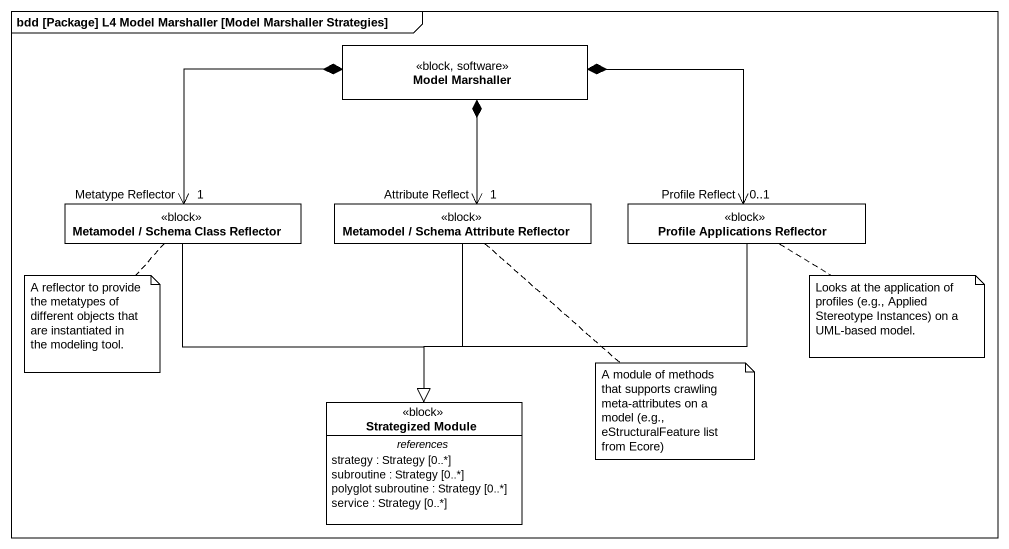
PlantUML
@startuml
mainframe bdd [Package] L4 Model Marshaller [Model Marshaller Strategies]
hide circle
hide empty members
class "Model Marshaller" as Model_Marshaller <<block, software>>
class "Metamodel / Schema Class Reflector" as Metamodel_Schema_Class <<block>>
class "Metamodel / Schema Attribute Reflector" as Metamodel_Schema_Attribute <<block>>
class "Profile Applications Reflector" as Profile_Applications <<block>>
class "Strategized Module" as Strategized_Module <<block>> {
  -- references --
  strategy : Strategy [0..*]
  subroutine : Strategy [0..*]
  polyglot subroutine : Strategy [0..*]
  service : Strategy [0..*]
}
Model_Marshaller *-left-> "Metatype Reflector\n1" Metamodel_Schema_Class
Model_Marshaller *--> "Attribute Reflect\n1" Metamodel_Schema_Attribute
Model_Marshaller *-right-> "Profile Reflect\n0..1" Profile_Applications
Metamodel_Schema_Class --|> Strategized_Module
Metamodel_Schema_Attribute --|> Strategized_Module
Profile_Applications --|> Strategized_Module
note bottom of Metamodel_Schema_Class : A reflector to provide the metatypes of different objects that are instantiated in the modeling tool.
note bottom of Profile_Applications : Looks at the application of profiles (e.g., Applied Stereotype Instances) on a UML-based model.
note bottom of Metamodel_Schema_Attribute : A module of methods that supports crawling meta-attributes on a model (e.g., eStructuralFeature list from Ecore)
@enduml
